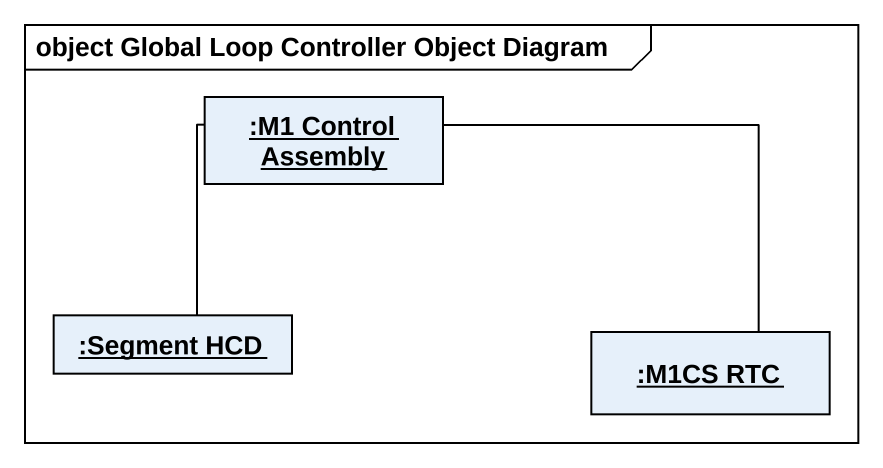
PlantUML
@startuml
mainframe object Global Loop Controller Object Diagram
hide circle
hide empty members
object ":M1 Control Assembly" as M1_Control_Assembly
object ":Segment HCD" as Segment_HCD
object ":M1CS RTC" as M1CS_RTC
M1_Control_Assembly -- Segment_HCD
M1_Control_Assembly -- M1CS_RTC
@enduml
